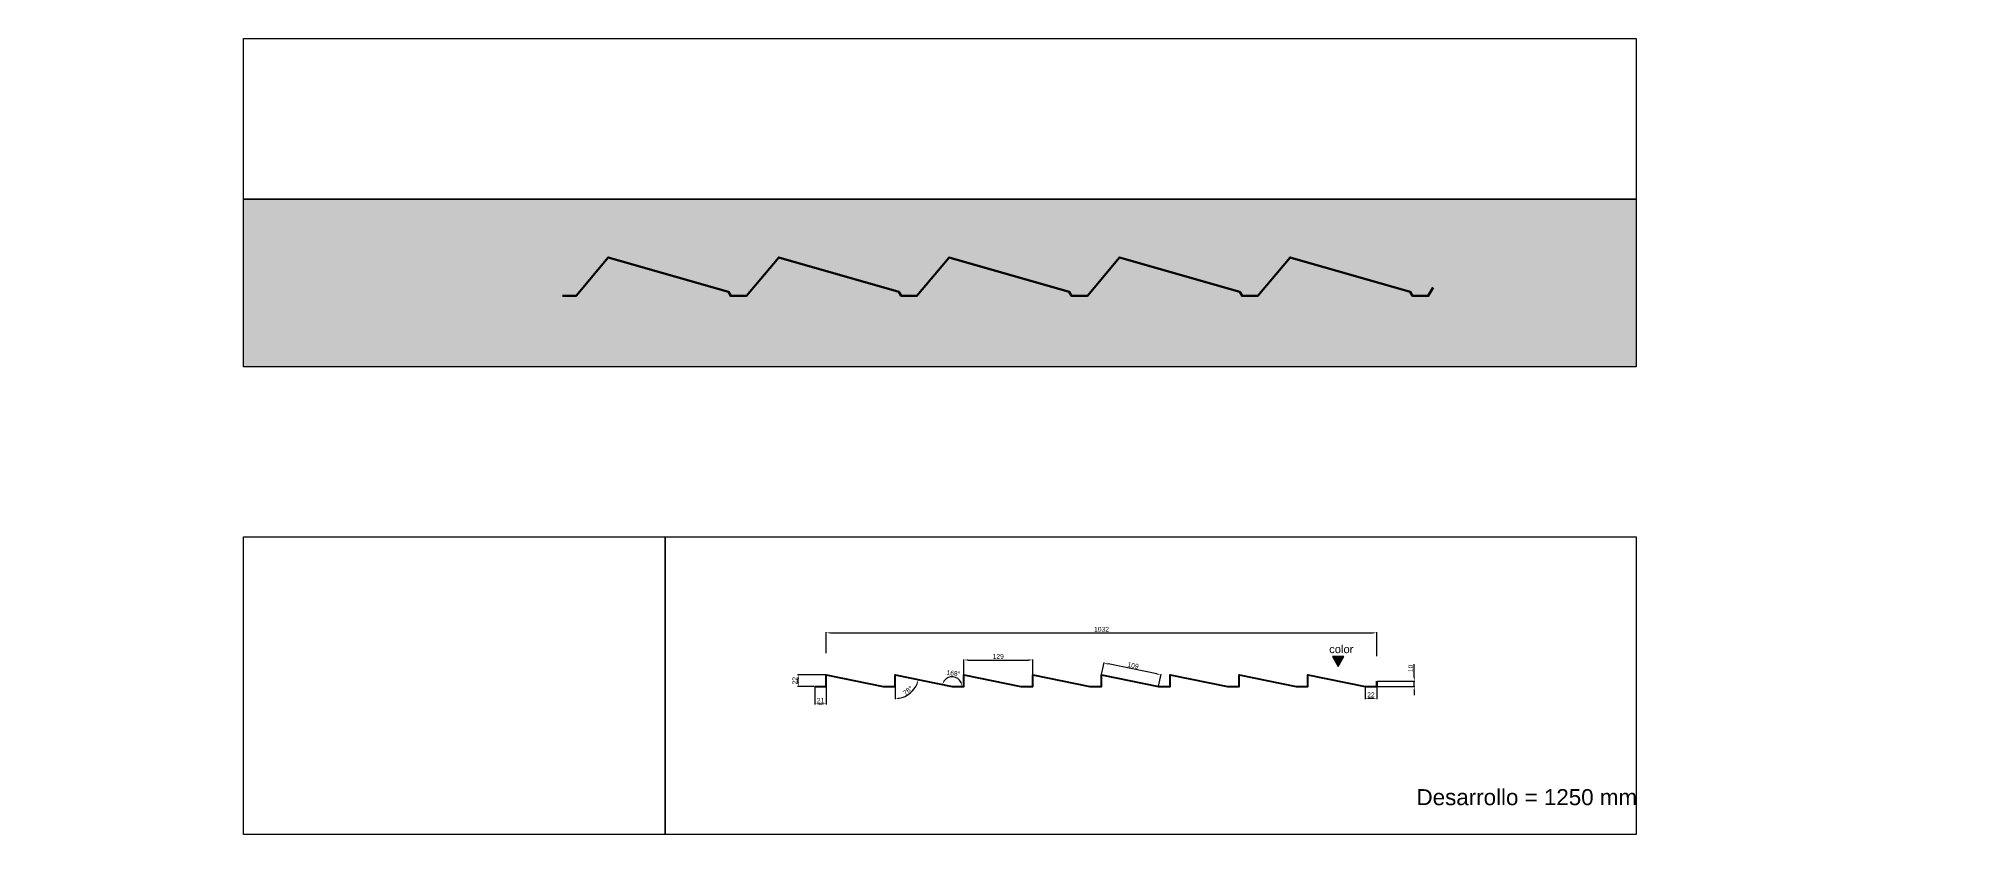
# Model space of a CAD drawing. Header units: millimetres. Extents: x 4334 to 41995838936, y 18500 to 30334.
# Drawn here: x 15164 to 18774, y 28825 to 30316 of the extents above; entities that cross this region are included whole.
import ezdxf

# ---------------------------------------------------------------- set-up
doc = ezdxf.new("R2010")
doc.units = ezdxf.units.MM
doc.layers.add('ANOTACIONES', color=7, linetype='Continuous', plot=False)
for name, color, linetype, lineweight in [('COTAS1', 7, 'Continuous', 0), ('FIBRA NEUTRA', 1, 'Continuous', 40), ('PERFIL ENCABEZADO', 254, 'Continuous', 60), ('RELLENO', 251, 'Continuous', 60)]:
    doc.layers.add(name, color=color, linetype=linetype, lineweight=lineweight)
doc.layers.add('RECUADROS', color=253, linetype='Continuous')
doc.styles.get("Standard").update_dxf_attribs({"font": 'arial.ttf'})
doc.dimstyles.new('ISO-25', dxfattribs={"dimtxt": 9, "dimasz": 8, "dimexe": 1.25, "dimexo": 0.625, "dimgap": 2, "dimtad": 1, "dimdec": 1, "dimtxsty": 'Standard', "dimcen": 2.5, "dimadec": 0, "dimazin": 0, "dimtfac": 1, "dimtdec": 1, "dimtmove": 0, "dimatfit": 3, "dimfxl": 1, "dimarcsym": 0})

# ---------------------------------------------------------------- blocks, each defined once
blk = doc.blocks.new('*D182')
at = {"layer": 'COTAS1', "color": 0, "lineweight": -2, "transparency": 16777216}
for p, q in [((16619.7, 29101.5), (16619.7, 29068.6)), ((16640.7, 29101.5), (16640.7, 29068.6)), ((16627.7, 29069.8), (16632.7, 29069.8))]:
    blk.add_line(p, q, dxfattribs=at)
at = {"layer": 'COTAS1', "color": 0, "transparency": 16777216}
for points in [[(16627.7, 29071.2), (16627.7, 29068.5), (16619.7, 29069.8)], [(16632.7, 29071.2), (16632.7, 29068.5), (16640.7, 29069.8)]]:
    blk.add_solid(points, dxfattribs=at)
at = {"layer": 'Defpoints', "color": 0, "transparency": 16777216}
for p in [(16619.7, 29102.2), (16640.7, 29102.2), (16640.7, 29069.8)]:
    blk.add_point(p, dxfattribs=at)
at = {"layer": 'COTAS1', "color": 0, "transparency": 16777216, "insert": (16630.2, 29076.3), "char_height": 9, "attachment_point": 5}
blk.add_mtext('21', dxfattribs=at)
blk = doc.blocks.new('*D183')
at = {"layer": 'COTAS1', "color": 0, "lineweight": -2, "transparency": 16777216}
for p, q in [((16640.1, 29124.2), (16587.1, 29124.2)), ((16618.1, 29102.2), (16587.1, 29102.2)), ((16588.3, 29110.2), (16588.3, 29116.2))]:
    blk.add_line(p, q, dxfattribs=at)
at = {"layer": 'COTAS1', "color": 0, "transparency": 16777216}
for points in [[(16587, 29116.2), (16589.6, 29116.2), (16588.3, 29124.2)], [(16587, 29110.2), (16589.6, 29110.2), (16588.3, 29102.2)]]:
    blk.add_solid(points, dxfattribs=at)
at = {"layer": 'Defpoints', "color": 0, "transparency": 16777216}
for p in [(16588.3, 29124.2), (16618.7, 29102.2), (16640.7, 29124.2)]:
    blk.add_point(p, dxfattribs=at)
at = {"layer": 'COTAS1', "color": 0, "transparency": 16777216, "insert": (16581.8, 29113.2), "char_height": 9, "attachment_point": 5, "rotation": 90}
blk.add_mtext('22', dxfattribs=at)
blk = doc.blocks.new('*D184')
at = {"layer": 'COTAS1', "color": 0, "lineweight": -2, "transparency": 16777216}
for p, q in [((16898.7, 29124.8), (16898.7, 29153.1)), ((16906.7, 29151.9), (17019.7, 29151.9)), ((17027.7, 29124.8), (17027.7, 29153.1))]:
    blk.add_line(p, q, dxfattribs=at)
at = {"layer": 'COTAS1', "color": 0, "transparency": 16777216}
for points in [[(16906.7, 29153.2), (16906.7, 29150.6), (16898.7, 29151.9)], [(17019.7, 29153.2), (17019.7, 29150.6), (17027.7, 29151.9)]]:
    blk.add_solid(points, dxfattribs=at)
at = {"layer": 'Defpoints', "color": 0, "transparency": 16777216}
for p in [(17027.7, 29151.9), (16898.7, 29124.2), (17027.7, 29124.2)]:
    blk.add_point(p, dxfattribs=at)
at = {"layer": 'COTAS1', "color": 0, "transparency": 16777216, "insert": (16963.2, 29158.5), "char_height": 9, "attachment_point": 5}
blk.add_mtext('129', dxfattribs=at)
blk = doc.blocks.new('*D49')
at = {"layer": 'COTAS1', "color": 0, "lineweight": -2, "transparency": 16777216}
for p, q in [((16640.7, 29165), (16640.7, 29204.1)), ((16648.7, 29202.8), (17664.7, 29202.8)), ((17672.7, 29159), (17672.7, 29204.1))]:
    blk.add_line(p, q, dxfattribs=at)
at = {"layer": 'COTAS1', "color": 0, "transparency": 16777216}
for points in [[(16648.7, 29204.1), (16648.7, 29201.5), (16640.7, 29202.8)], [(17664.7, 29204.1), (17664.7, 29201.5), (17672.7, 29202.8)]]:
    blk.add_solid(points, dxfattribs=at)
at = {"layer": 'Defpoints', "color": 0, "transparency": 16777216}
for p in [(17672.7, 29202.8), (16640.7, 29164.4), (17672.7, 29158.4)]:
    blk.add_point(p, dxfattribs=at)
at = {"layer": 'COTAS1', "color": 0, "transparency": 16777216, "insert": (17156.7, 29209.4), "char_height": 9, "attachment_point": 5}
blk.add_mtext('1032', dxfattribs=at)
blk = doc.blocks.new('*D185')
at = {"layer": 'COTAS1', "color": 0, "lineweight": -2, "transparency": 16777216}
for p, q in [((17156.8, 29124.8), (17161.5, 29147.3)), ((17260.4, 29125.7), (17169.1, 29144.5)), ((17263.8, 29102.8), (17268.5, 29125.3))]:
    blk.add_line(p, q, dxfattribs=at)
at = {"layer": 'COTAS1', "color": 0, "transparency": 16777216}
for points in [[(17169.3, 29145.8), (17168.8, 29143.2), (17161.2, 29146.1)], [(17260.6, 29127), (17260.1, 29124.4), (17268.2, 29124.1)]]:
    blk.add_solid(points, dxfattribs=at)
at = {"layer": 'Defpoints', "color": 0, "transparency": 16777216}
for p in [(17161.2, 29146.1), (17156.7, 29124.2), (17263.7, 29102.2)]:
    blk.add_point(p, dxfattribs=at)
at = {"layer": 'COTAS1', "color": 0, "transparency": 16777216, "insert": (17216, 29141.6), "char_height": 9, "attachment_point": 5, "rotation": 348.3815}
blk.add_mtext('109', dxfattribs=at)
blk = doc.blocks.new('*D186')
at = {"layer": 'COTAS1', "color": 0, "lineweight": -2, "transparency": 16777216}
blk.add_line((16769.7, 29101.5), (16769.7, 29078.3), dxfattribs=at)
blk.add_arc((16769.7, 29124.2), 44.6, 280.2872, 338.0942, dxfattribs=at)
at = {"layer": 'COTAS1', "color": 0, "transparency": 16777216}
for points in [[(16809.8, 29107.9), (16812.4, 29107.1), (16813.4, 29115.2)], [(16777.8, 29078.9), (16777.6, 29081.6), (16769.7, 29079.5)]]:
    blk.add_solid(points, dxfattribs=at)
at = {"layer": 'Defpoints', "color": 0, "transparency": 16777216}
for p in [(16769.7, 29124.2), (16769.7, 29124.2), (16769.7, 29102.2), (16876.7, 29102.2), (16789.4, 29084.1)]:
    blk.add_point(p, dxfattribs=at)
at = {"layer": 'COTAS1', "color": 0, "transparency": 16777216, "insert": (16793.7, 29094.7), "char_height": 9, "attachment_point": 5, "rotation": 39.1907}
blk.add_mtext('78°', dxfattribs=at)
blk = doc.blocks.new('*D187')
at = {"layer": 'COTAS1', "color": 0, "lineweight": -2, "transparency": 16777216}
blk.add_arc((16876.7, 29102.2), 18.4, 25.0537, 143.3278, dxfattribs=at)
at = {"layer": 'COTAS1', "color": 0, "transparency": 16777216}
for points in [[(16863.1, 29112.6), (16860.7, 29113.7), (16858.6, 29105.9)], [(16894.7, 29110.3), (16892.1, 29109.7), (16895.1, 29102.2)]]:
    blk.add_solid(points, dxfattribs=at)
at = {"layer": 'Defpoints', "color": 0, "transparency": 16777216}
for p in [(16769.7, 29124.2), (16876.7, 29102.2), (16876.7, 29102.2), (16887, 29117.5), (16898.7, 29102.2)]:
    blk.add_point(p, dxfattribs=at)
at = {"layer": 'COTAS1', "color": 0, "transparency": 16777216, "insert": (16879.2, 29127.1), "char_height": 9, "attachment_point": 5, "rotation": 354.1907}
blk.add_mtext('168°', dxfattribs=at)
blk = doc.blocks.new('Color superior')
at = {"layer": 'ANOTACIONES'}
h = blk.add_hatch(color=256, dxfattribs=at)
h.dxf.hatch_style = 1
h.paths.add_polyline_path([(10.7, 18.6), (-10.7, 18.6), (0, 0)])
blk.add_lwpolyline([(0, 0), (10.7, 18.6), (-10.7, 18.6)], close=True, dxfattribs=at)
at = {"layer": 'ANOTACIONES', "insert": (-16.7, 40.1), "char_height": 15, "attachment_point": 1}
blk.add_mtext_dynamic_manual_height_columns('color', width=249.804, gutter_width=75, heights=[0], dxfattribs=at)
blk = doc.blocks.new('*D412')
at = {"layer": 'COTAS1', "color": 0, "lineweight": -2, "transparency": 16777216}
for p, q in [((17650.7, 29101.5), (17650.7, 29078.8)), ((17672.7, 29101.5), (17672.7, 29078.8)), ((17658.7, 29080.1), (17664.7, 29080.1))]:
    blk.add_line(p, q, dxfattribs=at)
at = {"layer": 'COTAS1', "color": 0, "transparency": 16777216}
for points in [[(17658.7, 29081.4), (17658.7, 29078.7), (17650.7, 29080.1)], [(17664.7, 29081.4), (17664.7, 29078.7), (17672.7, 29080.1)]]:
    blk.add_solid(points, dxfattribs=at)
at = {"layer": 'Defpoints', "color": 0, "transparency": 16777216}
for p in [(17650.7, 29102.2), (17672.7, 29102.2), (17672.7, 29080.1)]:
    blk.add_point(p, dxfattribs=at)
at = {"layer": 'COTAS1', "color": 0, "transparency": 16777216, "insert": (17661.7, 29086.6), "char_height": 9, "attachment_point": 5}
blk.add_mtext('22', dxfattribs=at)
blk = doc.blocks.new('*D413')
at = {"layer": 'COTAS1', "color": 0, "lineweight": -2, "transparency": 16777216}
for p, q in [((17742.9, 29120.2), (17742.9, 29144.2)), ((17673.3, 29112.2), (17744.2, 29112.2)), ((17673.3, 29102.2), (17744.2, 29102.2)), ((17742.9, 29102.2), (17742.9, 29112.2)), ((17742.9, 29094.2), (17742.9, 29086.2))]:
    blk.add_line(p, q, dxfattribs=at)
at = {"layer": 'COTAS1', "color": 0, "transparency": 16777216}
for points in [[(17741.6, 29120.2), (17744.3, 29120.2), (17742.9, 29112.2)], [(17741.6, 29094.2), (17744.3, 29094.2), (17742.9, 29102.2)]]:
    blk.add_solid(points, dxfattribs=at)
at = {"layer": 'Defpoints', "color": 0, "transparency": 16777216}
for p in [(17672.7, 29112.2), (17672.7, 29102.2), (17742.9, 29112.2)]:
    blk.add_point(p, dxfattribs=at)
at = {"layer": 'COTAS1', "color": 0, "transparency": 16777216, "insert": (17736.3, 29136.2), "char_height": 9, "attachment_point": 5, "rotation": 90}
blk.add_mtext('10', dxfattribs=at)

msp = doc.modelspace()

# ---------------------------------------------------------------- hatches: boundary and pattern name
at = {"layer": 'RELLENO'}
h = msp.add_hatch(color=256, dxfattribs=at)
h.dxf.hatch_style = 1
h.paths.add_polyline_path([(18159.05, 29700.95), (18159.05, 30015.61), (15548.67, 30015.61), (15548.67, 29700.95)])

# ---------------------------------------------------------------- linework, layer by layer
at = {"color": 7, "linetype": 'Continuous', "lineweight": 25}
msp.add_arc((17005.81, 29103.16), 1, 258.38156, 270, dxfattribs=at)
at = {"layer": 'COTAS1', "color": 1, "lineweight": 50}
msp.add_line((17672.7, 29102.16), (17672.7, 29112.16), dxfattribs=at)
at = {"layer": 'FIBRA NEUTRA'}
msp.add_lwpolyline([(16619.7, 29102.16), (16640.7, 29102.16), (16640.7, 29124.16), (16747.7, 29102.16), (16769.7, 29102.16), (16769.7, 29124.16), (16876.7, 29102.16), (16898.7, 29102.16), (16898.7, 29124.16), (17005.7, 29102.16), (17027.7, 29102.16), (17027.7, 29124.16), (17134.7, 29102.16), (17156.7, 29102.16), (17156.7, 29124.16), (17263.7, 29102.16), (17285.7, 29102.16), (17285.7, 29124.16), (17392.7, 29102.16), (17414.7, 29102.16), (17414.7, 29124.16), (17521.7, 29102.16), (17543.7, 29102.16), (17543.7, 29124.16), (17650.7, 29102.16), (17672.7, 29102.16)], dxfattribs=at)
at = {"layer": 'PERFIL ENCABEZADO'}
msp.add_lwpolyline([(16146.48, 29834.04), (16171.73, 29834.04), (16232.21, 29906.11), (16457.32, 29841.77), (16461.78, 29834.04), (16491.23, 29834.04), (16551.71, 29906.11), (16776.82, 29841.77), (16781.28, 29834.04), (16810.73, 29834.04), (16871.21, 29906.11), (17096.32, 29841.77), (17100.78, 29834.04), (17130.23, 29834.04), (17190.71, 29906.11), (17415.82, 29841.77), (17420.28, 29834.04), (17449.73, 29834.04), (17510.21, 29906.11), (17735.32, 29841.77), (17739.78, 29834.04), (17769.18, 29834.04), (17778.18, 29849.63)], dxfattribs=at)
at = {"layer": 'RECUADROS'}
for points in [[(15548.67, 30316.38), (18159.05, 30316.38), (18159.05, 30015.61), (15548.67, 30015.61)], [(15548.67, 30015.61), (18159.05, 30015.61), (18159.05, 29700.95), (15548.67, 29700.95)]]:
    msp.add_lwpolyline(points, close=True, dxfattribs=at)
at = {"layer": 'RECUADROS', "color": 0, "lineweight": 30}
for points in [[(15548.67, 29382.46), (16338.78, 29382.46), (16338.78, 28825.01), (15548.67, 28825.01)], [(16338.78, 29382.46), (18159.05, 29382.46), (18159.05, 28825.01), (16338.78, 28825.01)]]:
    msp.add_lwpolyline(points, close=True, dxfattribs=at)

# ---------------------------------------------------------------- block references
at = {"layer": 'ANOTACIONES'}
msp.add_blockref('Color superior', (17600.19, 29139.64), dxfattribs=at)

# ---------------------------------------------------------------- texts
at = {"layer": 'ANOTACIONES', "insert": (17747.21, 28909.91), "char_height": 30, "attachment_point": 1}
msp.add_mtext_dynamic_manual_height_columns('Desarrollo = 1250 mm', width=6765.1618, gutter_width=150, heights=[0], dxfattribs=at)

# ---------------------------------------------------------------- dimensions: what is measured, and where the dimension line sits
at = {"layer": 'COTAS1'}
for base, p1, p2, picture, middle in [((17672.7, 29202.81), (16640.7, 29164.42), (17672.7, 29158.42), '*D49', (17156.7, 29209.41)), ((17027.7, 29151.9), (16898.7, 29124.16), (17027.7, 29124.16), '*D184', (16963.2, 29158.49)), ((16640.7, 29069.82), (16619.7, 29102.16), (16640.7, 29102.16), '*D182', (16630.2, 29076.34)), ((17672.7, 29080.08), (17650.7, 29102.16), (17672.7, 29102.16), '*D412', (17661.7, 29086.6))]:
    dim = msp.add_linear_dim(base=base, p1=p1, p2=p2, dimstyle='ISO-25', dxfattribs=at)
    dim.commit()
    dim.dimension.update_dxf_attribs({"geometry": picture, "text_midpoint": middle})
for base, line2, picture, middle in [((16886.98, 29117.47), ((16876.7, 29102.16), (16898.7, 29102.16)), '*D187', (16879.24, 29127.07)), ((16789.35, 29084.1), ((16769.7, 29102.16), (16769.7, 29124.16)), '*D186', (16793.73, 29094.69))]:
    dim = msp.add_angular_dim_2l(base=base, line1=((16769.7, 29124.16), (16876.7, 29102.16)), line2=line2, dimstyle='ISO-25', dxfattribs=at)
    dim.commit()
    dim.dimension.update_dxf_attribs({"geometry": picture, "text_midpoint": middle})
dim = msp.add_aligned_dim(p1=(17263.7, 29102.16), p2=(17156.7, 29124.16), distance=-22.41, text='109', dimstyle='ISO-25', dxfattribs=at)
dim.commit()
dim.dimension.update_dxf_attribs({"geometry": '*D185', "text_midpoint": (17216.04, 29141.56)})
for base, p1, p2, picture, middle in [((17742.93, 29112.16), (17672.7, 29102.16), (17672.7, 29112.16), '*D413', (17736.33, 29136.17)), ((16588.3, 29124.16), (16618.7, 29102.16), (16640.7, 29124.16), '*D183', (16581.78, 29113.16))]:
    dim = msp.add_linear_dim(base=base, p1=p1, p2=p2, angle=90, dimstyle='ISO-25', dxfattribs=at)
    dim.commit()
    dim.dimension.update_dxf_attribs({"geometry": picture, "text_midpoint": middle})

doc.saveas('drawing.dxf')
